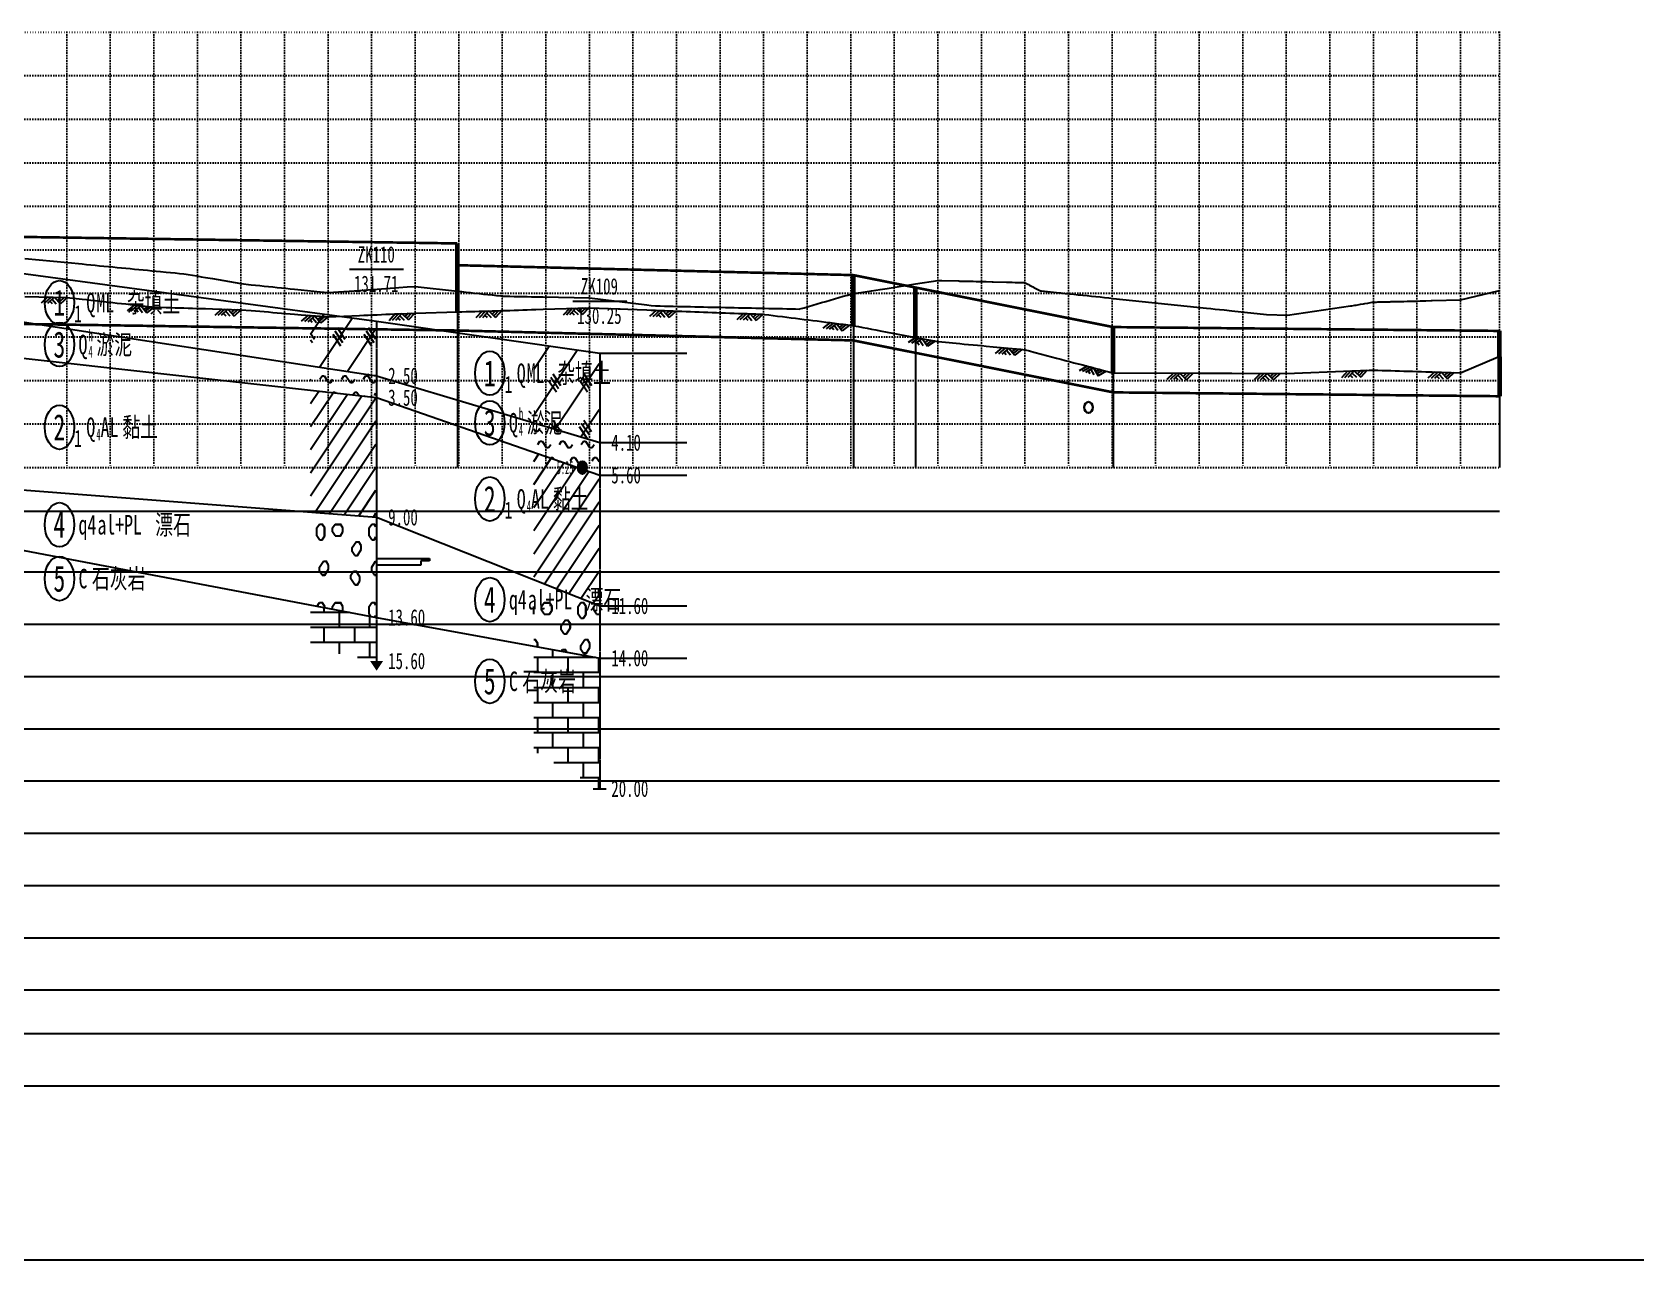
# Model space of a CAD drawing. Extents: x 529262 to 576451, y 2694391 to 2717535.
# Drawn here: x 573388.3 to 573756.6, y 2706953.4 to 2707235.4 of the extents above; entities that cross this region are included whole.
import ezdxf

# ---------------------------------------------------------------- set-up
doc = ezdxf.new("R2010")
doc.units = 0
doc.linetypes.add('DOT', pattern=[6.35, 0, -6.35])
doc.linetypes.add('sx', pattern=[10, 5, 0, 5, 0])
for name, color, linetype in [('GiCAD_PouMian', 7, 'Continuous'), ('GICAD_QUYANG', 7, 'Continuous'), ('GPSCOMMON', 7, 'Continuous'), ('PP-COM', 7, 'Continuous'), ('地质-原位曲线', 7, 'Continuous'), ('地质-地层符号', 3, 'Continuous'), ('地质-地层线', 7, 'Continuous'), ('地质-地面线', 7, 'Continuous'), ('地质-填充花纹', 4, 'Continuous'), ('地质-文字', 7, 'Continuous'), ('地质-钻孔', 7, 'Continuous'), ('纵断_分栏线', 5, 'Continuous'), ('纵断_地面线', 3, 'Continuous'), ('纵断_标注', 2, 'Continuous'), ('纵断_标注_交叉管', 2, 'Continuous'), ('纵断_标注_节点', 2, 'Continuous'), ('纵断_设计线', 1, 'Continuous'), ('纵断_高程网格', 8, 'DOT')]:
    doc.layers.add(name, color=color, linetype=linetype)
for name, color, linetype, lineweight in [('纵断污水管', 224, 'Continuous', 60), ('纵断雨水井', 7, 'Continuous', 60), ('纵断雨水管', 152, 'Continuous', 60)]:
    doc.layers.add(name, color=color, linetype=linetype, lineweight=lineweight)
doc.styles.add('LZ_FONTS_FS', font='', dxfattribs={"width": 0.7})
doc.styles.add('地层编号', font='', dxfattribs={"width": 0.7, "height": 4})
doc.styles.add('层底标注', font='', dxfattribs={"width": 0.7, "height": 2.5})
doc.styles.add('岩土名称', font='', dxfattribs={"width": 0.7, "height": 3})
doc.styles.add('时代', font='', dxfattribs={"width": 0.7, "height": 3})
doc.styles.add('钻孔标注', font='', dxfattribs={"width": 0.7, "height": 2.5})
doc.styles.get('LZ_FONTS_FS').set_extended_font_data('FangSong_GB2312')
doc.styles.get('地层编号').set_extended_font_data('FangSong_GB2312')
doc.styles.get('层底标注').set_extended_font_data('FangSong_GB2312')
doc.styles.get('岩土名称').set_extended_font_data('FangSong_GB2312')
doc.styles.get('时代').set_extended_font_data('FangSong_GB2312')
doc.styles.get('钻孔标注').set_extended_font_data('FangSong_GB2312')
doc.linetypes.add('bzhjcx', pattern='A,0.001,[2,XX1.shx,S=1,R=0,X=1,Y=0],-2', length=2.001)

# ---------------------------------------------------------------- blocks, each defined once
blk = doc.blocks.new('VSDesignLineBlock')
at = {"color": 0, "linetype": 'Continuous'}
for p, q in [((-1.5, 0), (-3, -1.5)), ((-0.75, 0), (-2.25, -1.5)), ((0, 0), (-1.5, -1.5)), ((0, 0), (1.5, -1.5)), ((1.5, 0), (0.75, -0.75)), ((2.25, 0), (1.12, -1.12)), ((3, 0), (1.5, -1.5)), ((-0.98, -0.98), (-0.46, -1.5)), ((-0.5, -0.5), (0.5, -1.5))]:
    blk.add_line(p, q, dxfattribs=at)
blk = doc.blocks.new('A$C08401F54')
at = {"layer": 'GiCAD_PouMian'}
h = blk.add_hatch(color=8, dxfattribs=at)
edge = h.paths.add_edge_path()
edge.add_arc((1958.39, -73.58), 1, 0, 360)
at = {"layer": 'GICAD_QUYANG', "color": 8}
blk.add_circle((1958.39, -73.58), 1, dxfattribs=at)
at = {"layer": '地质-原位曲线', "color": 8, "linetype": 'Continuous'}
for p, q in [((1911.31, -87.52), (1923.31, -87.52)), ((1923.31, -87.86), (1921.31, -87.86)), ((1921.31, -87.86), (1921.31, -88.19)), ((1921.31, -88.19), (1921.31, -88.52)), ((1923.31, -87.52), (1923.31, -87.86)), ((1921.31, -88.52), (1911.31, -88.52))]:
    blk.add_line(p, q, dxfattribs=at)
at = {"layer": '地质-地层符号', "color": 8, "linetype": 'Continuous'}
for centre in [(1838.34, -48.33), (1838.34, -54.74), (1937.16, -59.14), (1937.16, -66.72), (1838.34, -67.41), (1937.16, -78.39), (1838.34, -82.33), (1838.34, -90.58), (1937.16, -93.8), (1937.16, -106.3)]:
    blk.add_ellipse(centre, major_axis=(0, 3.38), ratio=1, dxfattribs=at)
at = {"layer": '地质-地层线', "color": 8}
for p, q in [((1764.76, -44.63), (1911.16, -59.52)), ((1764.76, -51.96), (1911.16, -62.86)), ((1911.16, -59.52), (1962.39, -69.75)), ((1911.16, -62.86), (1962.39, -74.75)), ((1962.39, -69.75), (1982.39, -69.75)), ((1764.76, -73.63), (1911.16, -81.19)), ((1962.39, -74.75), (1982.39, -74.75)), ((1911.16, -81.19), (1962.39, -94.75)), ((1962.39, -94.75), (1982.39, -94.75))]:
    blk.add_line(p, q, dxfattribs=at)
at = {"layer": '地质-地层线', "color": 8, "linetype": 'bzhjcx'}
for p, q in [((1764.76, -77.96), (1911.16, -96.52)), ((1911.16, -96.52), (1962.39, -102.75)), ((1962.39, -102.75), (1982.39, -102.75))]:
    blk.add_line(p, q, dxfattribs=at)
at = {"layer": '地质-地面线', "color": 8, "linetype": 'Continuous'}
for p, q in [((1764.76, -37.96), (1911.16, -51.19)), ((1911.16, -51.19), (1962.39, -56.08)), ((1962.39, -56.08), (1982.39, -56.08))]:
    blk.add_line(p, q, dxfattribs=at)
at = {"layer": '地质-填充花纹', "color": 8, "linetype": 'Continuous'}
for p, q in [((1896.01, -53.16), (1899.06, -50.1)), ((1898.04, -58.19), (1905.55, -50.68)), ((1896.93, -53.98), (1896.01, -53.06)), ((1902.93, -54.98), (1901.16, -53.21)), ((1903.43, -54.48), (1901.66, -52.71)), ((1903.93, -53.98), (1902.16, -52.21)), ((1904.46, -58.84), (1911.01, -52.3)), ((1910.07, -54.98), (1908.31, -53.21)), ((1910.57, -54.48), (1908.81, -52.71)), ((1911.01, -53.91), (1909.31, -52.21)), ((1896.43, -54.48), (1896.01, -54.06)), ((1947.24, -58.49), (1950.76, -54.97)), ((1947.24, -65.56), (1957.21, -55.59)), ((1952.16, -67.71), (1962.24, -57.63)), ((1896.01, -60.17), (1896.14, -60.03)), ((1898.14, -60.03), (1898.64, -59.53)), ((1898.64, -59.53), (1899.14, -59.53)), ((1899.13, -59.55), (1900.13, -60.55)), ((1900.14, -60.53), (1900.64, -60.53)), ((1900.64, -60.53), (1901.14, -60.03)), ((1903.14, -60.03), (1903.64, -59.53)), ((1903.64, -59.53), (1904.14, -59.53)), ((1904.13, -59.55), (1905.13, -60.55)), ((1905.14, -60.53), (1905.64, -60.53)), ((1905.64, -60.53), (1906.14, -60.03)), ((1908.14, -60.03), (1908.64, -59.53)), ((1908.64, -59.53), (1909.14, -59.53)), ((1909.13, -59.55), (1910.13, -60.55)), ((1909.28, -59.33), (1909.23, -59.28)), ((1910.14, -60.53), (1910.64, -60.53)), ((1910.64, -60.53), (1911.01, -60.17)), ((1910.88, -59.5), (1911.01, -59.37)), ((1952.43, -62.05), (1950.66, -60.28)), ((1952.93, -61.55), (1951.16, -59.78)), ((1953.43, -61.05), (1951.66, -59.28)), ((1959.57, -62.05), (1957.8, -60.28)), ((1960.07, -61.55), (1958.3, -59.78)), ((1960.57, -61.05), (1958.8, -59.28)), ((1896.01, -63.76), (1897.9, -61.87)), ((1896.01, -67.3), (1901.19, -62.12)), ((1896.01, -70.83), (1904.48, -62.36)), ((1896.01, -74.37), (1907.77, -62.6)), ((1896.01, -77.9), (1911.01, -62.9)), ((1901.07, -62.11), (1901.14, -62.03)), ((1901.14, -62.03), (1901.64, -62.03)), ((1901.63, -62.05), (1901.74, -62.16)), ((1905.73, -62.45), (1906.14, -62.03)), ((1906.14, -62.03), (1906.64, -62.03)), ((1906.63, -62.05), (1907.15, -62.56)), ((1908.52, -62.66), (1908.64, -62.53)), ((1910.64, -62.53), (1911.01, -62.17)), ((1958.06, -68.89), (1962.24, -64.7)), ((1896.99, -80.46), (1911.01, -66.44)), ((1947.24, -67.65), (1947.63, -68.05)), ((1947.64, -68.03), (1948.14, -68.03)), ((1948.14, -68.03), (1948.64, -67.53)), ((1950.64, -67.53), (1950.75, -67.43)), ((1950.82, -67.44), (1950.73, -67.36)), ((1952.07, -67.69), (1951.23, -66.86)), ((1953.32, -67.94), (1951.73, -66.36)), ((1952.33, -67.74), (1952.63, -68.05)), ((1952.64, -68.03), (1953.14, -68.03)), ((1953.14, -68.03), (1953.25, -67.93)), ((1959.5, -69.12), (1957.73, -67.36)), ((1960, -68.62), (1958.23, -66.86)), ((1960.5, -68.12), (1958.73, -66.36)), ((1900.35, -80.63), (1911.01, -69.98)), ((1948.14, -70.03), (1948.64, -69.53)), ((1948.64, -69.53), (1949.14, -69.53)), ((1949.13, -69.55), (1950.13, -70.55)), ((1950.14, -70.53), (1950.64, -70.53)), ((1950.64, -70.53), (1951.14, -70.03)), ((1953.14, -70.03), (1953.64, -69.53)), ((1953.64, -69.53), (1954.14, -69.53)), ((1954.13, -69.55), (1955.13, -70.55)), ((1955.14, -70.53), (1955.64, -70.53)), ((1955.64, -70.53), (1956.14, -70.03)), ((1958.14, -70.03), (1958.64, -69.53)), ((1958.64, -69.53), (1959.14, -69.53)), ((1959.13, -69.55), (1960.13, -70.55)), ((1960.14, -70.53), (1960.64, -70.53)), ((1960.64, -70.53), (1961.14, -70.03)), ((1903.71, -80.81), (1911.01, -73.51)), ((1947.24, -72.63), (1948.38, -71.5)), ((1947.24, -76.17), (1951.25, -72.16)), ((1947.24, -79.7), (1954.11, -72.83)), ((1947.24, -83.24), (1956.98, -73.49)), ((1951.06, -72.12), (1951.14, -72.03)), ((1951.14, -72.03), (1951.64, -72.03)), ((1951.63, -72.05), (1951.9, -72.32)), ((1953.49, -72.68), (1953.64, -72.53)), ((1955.64, -72.53), (1956.14, -72.03)), ((1956.14, -72.03), (1956.64, -72.03)), ((1956.63, -72.05), (1957.63, -73.05)), ((1957.64, -73.03), (1958.14, -73.03)), ((1958.14, -73.03), (1958.64, -72.53)), ((1960.64, -72.53), (1961.14, -72.03)), ((1961.14, -72.03), (1961.64, -72.03)), ((1961.63, -72.05), (1962.24, -72.65)), ((1947.24, -86.77), (1959.85, -74.16)), ((1947.24, -90.31), (1962.24, -75.31)), ((1907.07, -80.98), (1911.01, -77.05)), ((1910.44, -81.15), (1911.01, -80.58)), ((1949.7, -91.39), (1962.24, -78.84)), ((1897.44, -82.83), (1898.04, -82.23)), ((1897.44, -84.03), (1897.44, -82.83)), ((1898.04, -82.23), (1898.64, -82.23)), ((1899.18, -82.83), (1898.58, -82.23)), ((1899.24, -82.83), (1898.64, -82.23)), ((1899.18, -84.03), (1899.18, -82.83)), ((1899.24, -84.03), (1899.24, -82.83)), ((1901.04, -82.83), (1901.64, -82.23)), ((1901.04, -83.43), (1901.04, -82.83)), ((1901.64, -84.03), (1901.04, -83.43)), ((1901.64, -82.23), (1902.84, -82.23)), ((1901.64, -82.29), (1902.84, -82.29)), ((1903.38, -82.83), (1902.78, -82.23)), ((1902.78, -84.03), (1903.38, -83.43)), ((1903.44, -82.83), (1902.84, -82.23)), ((1902.84, -84.03), (1903.44, -83.43)), ((1903.38, -83.43), (1903.38, -82.83)), ((1903.44, -83.43), (1903.44, -82.83)), ((1909.44, -82.83), (1910.04, -82.23)), ((1909.44, -84.03), (1909.44, -82.83)), ((1910.04, -82.23), (1910.64, -82.23)), ((1911.01, -82.66), (1910.58, -82.23)), ((1911.01, -82.6), (1910.64, -82.23)), ((1952.49, -92.13), (1962.24, -82.38)), ((1898.04, -84.63), (1897.44, -84.03)), ((1898.04, -84.63), (1898.64, -84.63)), ((1898.58, -84.63), (1899.18, -84.03)), ((1898.64, -84.63), (1899.24, -84.03)), ((1901.64, -84.03), (1902.84, -84.03)), ((1905.54, -85.83), (1906.44, -84.93)), ((1905.54, -86.43), (1905.54, -85.83)), ((1906.38, -84.93), (1906.98, -84.93)), ((1906.44, -84.93), (1907.04, -84.93)), ((1907.58, -85.53), (1906.98, -84.93)), ((1907.64, -85.53), (1907.04, -84.93)), ((1907.58, -86.13), (1907.58, -85.53)), ((1907.64, -86.13), (1907.64, -85.53)), ((1910.04, -84.63), (1909.44, -84.03)), ((1910.04, -84.63), (1910.64, -84.63)), ((1910.58, -84.63), (1911.01, -84.21)), ((1910.64, -84.63), (1911.01, -84.27)), ((1955.29, -92.87), (1962.24, -85.92)), ((1898.04, -88.83), (1898.94, -87.93)), ((1898.94, -87.93), (1899.54, -87.93)), ((1900.08, -88.53), (1899.48, -87.93)), ((1900.14, -88.53), (1899.54, -87.93)), ((1906.14, -87.03), (1905.54, -86.43)), ((1906.14, -87.03), (1906.74, -87.03)), ((1906.68, -87.03), (1907.58, -86.13)), ((1906.74, -87.03), (1907.64, -86.13)), ((1910.04, -88.83), (1910.94, -87.93)), ((1910.94, -87.93), (1911.01, -87.93)), ((1898.04, -89.43), (1898.04, -88.83)), ((1898.64, -90.03), (1898.04, -89.43)), ((1898.64, -89.97), (1899.24, -89.97)), ((1898.64, -90.03), (1899.24, -90.03)), ((1899.18, -90.03), (1900.08, -89.13)), ((1899.24, -90.03), (1900.14, -89.13)), ((1900.08, -89.13), (1900.08, -88.53)), ((1900.14, -89.13), (1900.14, -88.53)), ((1905.24, -90.03), (1905.84, -89.43)), ((1905.24, -90.63), (1905.24, -90.03)), ((1906.14, -91.53), (1905.24, -90.63)), ((1905.84, -89.43), (1906.44, -89.43)), ((1907.28, -90.33), (1906.38, -89.43)), ((1907.34, -90.33), (1906.44, -89.43)), ((1907.28, -90.93), (1907.28, -90.33)), ((1907.34, -90.93), (1907.34, -90.33)), ((1910.04, -89.43), (1910.04, -88.83)), ((1910.64, -90.03), (1910.04, -89.43)), ((1910.64, -89.97), (1911.01, -89.97)), ((1910.64, -90.03), (1911.01, -90.03)), ((1958.08, -93.61), (1962.24, -89.45)), ((1906.14, -91.47), (1906.74, -91.47)), ((1906.14, -91.53), (1906.74, -91.53)), ((1906.68, -91.53), (1907.28, -90.93)), ((1906.74, -91.53), (1907.34, -90.93)), ((1960.88, -94.35), (1962.24, -92.99)), ((1896.01, -95.73), (1904.93, -95.73)), ((1897.49, -94.79), (1898.04, -94.23)), ((1898.04, -94.23), (1898.64, -94.23)), ((1899.18, -94.83), (1898.58, -94.23)), ((1899.24, -94.83), (1898.64, -94.23)), ((1899.14, -95.73), (1899.14, -95)), ((1899.18, -95.01), (1899.18, -94.83)), ((1899.24, -95.01), (1899.24, -94.83)), ((1901.04, -94.83), (1901.64, -94.23)), ((1901.04, -95.24), (1901.04, -94.83)), ((1901.64, -94.23), (1902.84, -94.23)), ((1901.64, -94.29), (1902.84, -94.29)), ((1902.64, -98.03), (1902.64, -95.73)), ((1903.38, -94.83), (1902.78, -94.23)), ((1903.44, -94.83), (1902.84, -94.23)), ((1903.29, -95.53), (1903.38, -95.43)), ((1903.35, -95.53), (1903.44, -95.43)), ((1903.38, -95.43), (1903.38, -94.83)), ((1903.44, -95.43), (1903.44, -94.83)), ((1909.44, -94.83), (1910.04, -94.23)), ((1909.44, -96.03), (1909.44, -94.83)), ((1910.04, -94.23), (1910.64, -94.23)), ((1911.01, -94.66), (1910.58, -94.23)), ((1911.01, -94.6), (1910.64, -94.23)), ((1947.24, -96.03), (1947.24, -94.83)), ((1947.24, -94.83), (1947.24, -94.83)), ((1949.04, -94.83), (1949.64, -94.23)), ((1949.04, -95.43), (1949.04, -94.83)), ((1949.64, -96.03), (1949.04, -95.43)), ((1949.64, -94.23), (1950.84, -94.23)), ((1949.64, -94.29), (1950.84, -94.29)), ((1951.38, -94.83), (1950.78, -94.23)), ((1950.78, -96.03), (1951.38, -95.43)), ((1951.44, -94.83), (1950.84, -94.23)), ((1950.84, -96.03), (1951.44, -95.43)), ((1951.38, -95.43), (1951.38, -94.83)), ((1951.44, -95.43), (1951.44, -94.83)), ((1957.44, -94.83), (1958.04, -94.23)), ((1957.44, -96.03), (1957.44, -94.83)), ((1958.04, -94.23), (1958.64, -94.23)), ((1959.18, -94.83), (1958.58, -94.23)), ((1959.24, -94.83), (1958.64, -94.23)), ((1959.18, -96.03), (1959.18, -94.83)), ((1959.24, -96.03), (1959.24, -94.83)), ((1961.04, -94.83), (1961.39, -94.49)), ((1961.04, -95.43), (1961.04, -94.83)), ((1961.64, -96.03), (1961.04, -95.43)), ((1896.01, -98.03), (1911.01, -98.03)), ((1899.14, -100.33), (1899.14, -98.03)), ((1906.14, -100.33), (1906.14, -98.03)), ((1909.76, -96.35), (1909.44, -96.03)), ((1909.64, -98.03), (1909.64, -96.33)), ((1910.75, -96.47), (1911.01, -96.21)), ((1910.8, -96.48), (1911.01, -96.27)), ((1947.24, -96.04), (1947.24, -96.03)), ((1949.64, -96.03), (1950.84, -96.03)), ((1953.54, -97.83), (1954.44, -96.93)), ((1953.54, -98.43), (1953.54, -97.83)), ((1954.38, -96.93), (1954.98, -96.93)), ((1954.44, -96.93), (1955.04, -96.93)), ((1954.68, -99.03), (1955.58, -98.13)), ((1954.74, -99.03), (1955.64, -98.13)), ((1955.58, -97.53), (1954.98, -96.93)), ((1955.64, -97.53), (1955.04, -96.93)), ((1955.58, -98.13), (1955.58, -97.53)), ((1955.64, -98.13), (1955.64, -97.53)), ((1958.04, -96.63), (1957.44, -96.03)), ((1958.04, -96.63), (1958.64, -96.63)), ((1958.58, -96.63), (1959.18, -96.03)), ((1958.64, -96.63), (1959.24, -96.03)), ((1961.64, -96.03), (1962.24, -96.03)), ((1896.01, -100.33), (1911.01, -100.33)), ((1902.64, -102.11), (1902.64, -100.33)), ((1909.64, -102.63), (1909.64, -100.33)), ((1947.24, -99.93), (1947.54, -99.93)), ((1948.08, -100.53), (1947.48, -99.93)), ((1948.14, -100.53), (1947.54, -99.93)), ((1948.08, -101.01), (1948.08, -100.53)), ((1948.14, -101.02), (1948.14, -100.53)), ((1954.14, -99.03), (1953.54, -98.43)), ((1954.14, -99.03), (1954.74, -99.03)), ((1958.04, -100.83), (1958.94, -99.93)), ((1958.94, -99.93), (1959.54, -99.93)), ((1960.08, -100.53), (1959.48, -99.93)), ((1960.14, -100.53), (1959.54, -99.93)), ((1960.08, -101.13), (1960.08, -100.53)), ((1960.14, -101.13), (1960.14, -100.53)), ((1906.77, -102.63), (1911.01, -102.63)), ((1947.24, -102.63), (1961.44, -102.63)), ((1948.14, -104.93), (1948.14, -102.63)), ((1951.64, -102.63), (1951.64, -101.44)), ((1953.6, -101.68), (1953.84, -101.43)), ((1953.84, -101.43), (1954.44, -101.43)), ((1954.77, -101.82), (1954.38, -101.43)), ((1954.84, -101.83), (1954.44, -101.43)), ((1955.14, -104.93), (1955.14, -102.63)), ((1958.04, -101.43), (1958.04, -100.83)), ((1958.64, -102.03), (1958.04, -101.43)), ((1958.64, -101.97), (1959.24, -101.97)), ((1958.64, -102.03), (1959.24, -102.03)), ((1958.64, -102.63), (1958.64, -102.29)), ((1959.18, -102.03), (1960.08, -101.13)), ((1959.24, -102.03), (1960.14, -101.13)), ((1962.14, -104.93), (1962.14, -102.72)), ((1947.24, -104.93), (1962.24, -104.93)), ((1951.64, -107.23), (1951.64, -104.93)), ((1958.64, -107.23), (1958.64, -104.93)), ((1947.24, -107.23), (1962.24, -107.23)), ((1948.14, -109.53), (1948.14, -107.23)), ((1955.14, -109.53), (1955.14, -107.23)), ((1962.14, -109.53), (1962.14, -107.23)), ((1947.24, -109.53), (1962.24, -109.53)), ((1951.64, -111.83), (1951.64, -109.53)), ((1958.64, -111.83), (1958.64, -109.53)), ((1947.24, -111.83), (1962.24, -111.83)), ((1948.14, -114.13), (1948.14, -111.83)), ((1955.14, -114.13), (1955.14, -111.83)), ((1962.14, -114.13), (1962.14, -111.83)), ((1947.24, -114.13), (1962.24, -114.13)), ((1951.64, -116.43), (1951.64, -114.13)), ((1958.64, -116.43), (1958.64, -114.13)), ((1947.24, -116.43), (1962.24, -116.43)), ((1948.14, -117.31), (1948.14, -116.43)), ((1955.14, -118.73), (1955.14, -116.43)), ((1962.14, -118.73), (1962.14, -116.43)), ((1951.87, -118.73), (1962.24, -118.73)), ((1958.64, -121.03), (1958.64, -118.73)), ((1957.9, -121.03), (1962.24, -121.03)), ((1962.14, -122.66), (1962.14, -121.03))]:
    blk.add_line(p, q, dxfattribs=at)
at = {"layer": '地质-钻孔', "color": 8, "linetype": 'Continuous'}
for p, q in [((1904.97, -43.19), (1917.34, -43.19)), ((1956.2, -48.08), (1968.58, -48.08)), ((1960.89, -122.75), (1963.89, -122.75))]:
    blk.add_line(p, q, dxfattribs=at)
at = {"layer": '地质-钻孔', "color": 8, "linetype": 'sx'}
for p, q in [((1911.16, -51.19), (1911.16, -103.19)), ((1962.39, -56.08), (1962.39, -122.75))]:
    blk.add_line(p, q, dxfattribs=at)
at = {"layer": '地质-钻孔', "color": 8, "linetype": 'Continuous'}
blk.add_solid([(1909.66, -103.19), (1912.66, -103.19), (1911.16, -104.69)], dxfattribs=at)
at = {"layer": 'GICAD_QUYANG', "color": 8, "linetype": 'Continuous', "style": 'LZ_FONTS_FS', "width": 0.7}
blk.add_text('5.25', height=2, dxfattribs=at).set_placement((1952.52, -74.58))
at = {"layer": '地质-地层符号', "color": 8, "linetype": 'Continuous'}
for s, height, style, p in [('1', 4, '地层编号', (1836.96, -50.33)), ('杂填土', 3, '岩土名称', (1853.82, -49.83)), ('1', 2.6, '地层编号', (1841.72, -51.33)), ('Q', 3, '时代', (1844.52, -49.83)), ('ML', 3, '时代', (1846.8, -49.83)), ('3', 4, '地层编号', (1836.96, -56.74)), ('Q', 3, '时代', (1842.72, -56.24)), ('淤泥', 3, '岩土名称', (1846.84, -56.24)), ('1', 4, '地层编号', (1935.77, -61.14)), ('Q', 3, '时代', (1943.34, -60.64)), ('ML', 3, '时代', (1945.62, -60.64)), ('杂填土', 3, '岩土名称', (1952.64, -60.64)), ('1', 2.6, '地层编号', (1940.54, -62.14)), ('2', 4, '地层编号', (1836.96, -69.41)), ('Q', 3, '时代', (1844.52, -68.91)), ('AL', 3, '时代', (1847.79, -68.91)), ('黏土', 3, '岩土名称', (1852.79, -68.91)), ('3', 4, '地层编号', (1935.77, -68.72)), ('Q', 3, '时代', (1941.54, -68.22)), ('淤泥', 3, '岩土名称', (1945.65, -68.22)), ('1', 2.6, '地层编号', (1841.72, -70.41)), ('2', 4, '地层编号', (1935.77, -80.39)), ('Q', 3, '时代', (1943.34, -79.89)), ('AL', 3, '时代', (1946.61, -79.89)), ('黏土', 3, '岩土名称', (1951.6, -79.89)), ('4', 4, '地层编号', (1836.96, -84.33)), ('q4', 3, '时代', (1842.72, -83.83)), ('al+PL', 3, '时代', (1847.07, -83.83)), ('漂石', 3, '岩土名称', (1860.33, -83.83)), ('1', 2.6, '地层编号', (1940.54, -81.39)), ('5', 4, '地层编号', (1836.96, -92.58)), ('C', 3, '时代', (1842.72, -92.08)), ('石灰岩', 3, '岩土名称', (1845.8, -92.08)), ('4', 4, '地层编号', (1935.77, -95.8)), ('q4', 3, '时代', (1941.54, -95.3)), ('al+PL', 3, '时代', (1945.89, -95.3)), ('漂石', 3, '岩土名称', (1959.15, -95.3)), ('5', 4, '地层编号', (1935.77, -108.3)), ('C', 3, '时代', (1941.54, -107.8)), ('石灰岩', 3, '岩土名称', (1944.62, -107.8))]:
    blk.add_text(s, height=height, dxfattribs=dict(at, style=style)).set_placement(p)
at = {"layer": '地质-地层符号', "color": 8, "linetype": 'Continuous', "style": '时代', "width": 0.8}
for s, p in [('h', (1845, -54.24)), ('4', (1845, -56.74)), ('h', (1943.82, -66.22)), ('4', (1846.8, -69.41)), ('4', (1943.82, -68.72)), ('4', (1945.62, -80.39))]:
    blk.add_text(s, height=1.8, dxfattribs=at).set_placement(p)
at = {"layer": '地质-文字', "color": 8, "linetype": 'Continuous', "style": '层底标注'}
for s, p in [('2.50', (1913.81, -60.77)), ('3.50', (1913.81, -64.11)), ('4.10', (1965.04, -71)), ('5.60', (1965.04, -76)), ('9.00', (1913.81, -82.44)), ('13.60', (1913.81, -97.77)), ('11.60', (1965.04, -96)), ('15.60', (1913.81, -104.44)), ('14.00', (1965.04, -104)), ('20.00', (1965.04, -124))]:
    blk.add_text(s, height=2.5, dxfattribs=at).set_placement(p)
at = {"layer": '地质-钻孔', "color": 8, "linetype": 'Continuous', "style": '钻孔标注'}
for s, p in [('ZK110', (1906.83, -42.19)), ('131.71', (1905.97, -46.69)), ('ZK109', (1958.07, -47.08)), ('130.25', (1957.2, -51.58))]:
    blk.add_text(s, height=2.5, dxfattribs=at).set_placement(p)

msp = doc.modelspace()

# ---------------------------------------------------------------- linework, layer by layer
for p in [(573485.98, 2707181.816), (573576.878, 2707179.546), (573591.146, 2707176.692), (573636.555, 2707167.611)]:
    msp.add_point(p)
at = {"layer": 'PP-COM'}
msp.add_line((571451.269, 2706953.361), (576451.269, 2706953.361), dxfattribs=at)
at = {"layer": '纵断_分栏线'}
for p, q in [((571556.269, 2707125.361), (573725.219, 2707125.361)), ((571556.269, 2707111.361), (573725.219, 2707111.361)), ((571556.269, 2707099.361), (573725.219, 2707099.361)), ((571556.269, 2707087.361), (573725.219, 2707087.361)), ((571556.269, 2707075.361), (573725.219, 2707075.361)), ((571556.269, 2707063.361), (573725.219, 2707063.361)), ((571556.269, 2707051.361), (573725.219, 2707051.361)), ((571556.269, 2707039.361), (573725.219, 2707039.361)), ((571556.269, 2707027.361), (573725.219, 2707027.361)), ((571556.269, 2707015.361), (573725.219, 2707015.361)), ((571556.269, 2707005.361), (573725.219, 2707005.361)), ((571556.269, 2706993.361), (573725.219, 2706993.361))]:
    msp.add_line(p, q, dxfattribs=at)
at = {"layer": '纵断_地面线'}
msp.add_lwpolyline([(573386.699, 2707183.368), (573399.839, 2707182.096), (573400.839, 2707181.999), (573401.839, 2707181.902), (573402.839, 2707181.805), (573403.839, 2707181.708), (573404.839, 2707181.612), (573405.839, 2707181.515), (573406.839, 2707181.418), (573407.839, 2707181.321), (573408.839, 2707181.224), (573409.839, 2707181.128), (573410.839, 2707181.031), (573411.839, 2707180.934), (573412.839, 2707180.837), (573413.839, 2707180.74), (573414.839, 2707180.643), (573415.839, 2707180.547), (573417.82, 2707180.355), (573419.144, 2707180.227), (573420.144, 2707180.13), (573421.144, 2707180.033), (573422.144, 2707179.936), (573423.144, 2707179.839), (573423.696, 2707179.786), (573424.144, 2707179.706), (573425.144, 2707179.531), (573426.144, 2707179.356), (573427.144, 2707179.181), (573428.144, 2707179.006), (573429.722, 2707178.731), (573436.269, 2707177.581), (573438.607, 2707177.341), (573439.607, 2707177.236), (573440.607, 2707177.136), (573441.607, 2707177.031), (573442.607, 2707176.926), (573443.607, 2707176.826), (573444.607, 2707176.721), (573445.607, 2707176.621), (573446.607, 2707176.516), (573447.607, 2707176.411), (573448.607, 2707176.311), (573450.119, 2707176.156), (573454.458, 2707175.706), (573456.269, 2707175.521), (573463.526, 2707176.036), (573464.526, 2707176.111), (573465.526, 2707176.181), (573466.526, 2707176.251), (573467.526, 2707176.321), (573468.526, 2707176.396), (573469.526, 2707176.466), (573470.526, 2707176.536), (573471.526, 2707176.606), (573472.526, 2707176.681), (573474.472, 2707176.816), (573476.269, 2707176.946), (573485.979, 2707175.866), (573486.979, 2707175.756), (573487.979, 2707175.641), (573488.979, 2707175.531), (573489.979, 2707175.421), (573490.979, 2707175.311), (573491.979, 2707175.196), (573492.979, 2707175.086), (573493.979, 2707174.976), (573494.979, 2707174.866), (573495.979, 2707174.751), (573496.269, 2707174.721), (573496.979, 2707174.706), (573497.979, 2707174.686), (573498.979, 2707174.666), (573499.979, 2707174.641), (573500.979, 2707174.621), (573501.979, 2707174.601), (573502.979, 2707174.581), (573503.979, 2707174.556), (573505.634, 2707174.521), (573516.269, 2707174.296), (573529.491, 2707172.711), (573530.491, 2707172.591), (573531.491, 2707172.471), (573532.491, 2707172.449), (573533.491, 2707172.428), (573534.491, 2707172.406), (573535.491, 2707172.384), (573536.491, 2707172.363), (573537.491, 2707172.341), (573538.491, 2707172.32), (573539.491, 2707172.298), (573540.491, 2707172.276), (573541.491, 2707172.255), (573542.491, 2707172.233), (573543.491, 2707172.211), (573544.491, 2707172.19), (573545.491, 2707172.168), (573546.491, 2707172.147), (573547.491, 2707172.125), (573548.491, 2707172.103), (573549.491, 2707172.082), (573550.491, 2707172.06), (573551.491, 2707172.038), (573552.491, 2707172.017), (573553.491, 2707171.995), (573554.491, 2707171.974), (573555.491, 2707171.952), (573556.491, 2707171.93), (573557.491, 2707171.909), (573558.491, 2707171.887), (573559.491, 2707171.865), (573560.58, 2707171.842), (573561.58, 2707171.82), (573562.58, 2707171.799), (573563.58, 2707171.777), (573564.557, 2707171.756), (573564.579, 2707171.761), (573565.579, 2707172.051), (573566.579, 2707172.346), (573567.579, 2707172.636), (573568.579, 2707172.926), (573569.579, 2707173.221), (573570.579, 2707173.511), (573571.579, 2707173.801), (573572.579, 2707174.096), (573573.579, 2707174.386), (573574.579, 2707174.676), (573575.579, 2707174.971), (573576.269, 2707175.171), (573576.878, 2707175.266), (573578.039, 2707175.451), (573579.039, 2707175.606), (573580.039, 2707175.761), (573581.039, 2707175.921), (573582.039, 2707176.076), (573583.039, 2707176.236), (573584.666, 2707176.491), (573591.146, 2707177.507), (573596.269, 2707178.311), (573596.891, 2707178.296), (573597.165, 2707178.289), (573601.079, 2707178.196), (573601.353, 2707178.189), (573602.079, 2707178.171), (573602.353, 2707178.164), (573603.079, 2707178.146), (573603.353, 2707178.139), (573604.079, 2707178.121), (573604.353, 2707178.114), (573605.079, 2707178.096), (573605.353, 2707178.089), (573606.079, 2707178.071), (573606.353, 2707178.065), (573607.079, 2707178.051), (573607.353, 2707178.044), (573608.722, 2707178.011), (573608.996, 2707178.004), (573612.068, 2707177.926), (573612.342, 2707177.919), (573613.068, 2707177.901), (573613.342, 2707177.895), (573614.068, 2707177.881), (573614.342, 2707177.874), (573615.068, 2707177.856), (573615.342, 2707177.849), (573616.068, 2707177.831), (573616.269, 2707177.826), (573616.342, 2707177.788), (573617.068, 2707177.406), (573617.342, 2707177.261), (573618.068, 2707176.876), (573618.342, 2707176.731), (573619.818, 2707175.946), (573620.092, 2707175.917), (573623.532, 2707175.558), (573624.532, 2707175.454), (573625.532, 2707175.35), (573626.532, 2707175.245), (573627.532, 2707175.141), (573628.532, 2707175.037), (573629.532, 2707174.932), (573630.532, 2707174.828), (573631.532, 2707174.724), (573632.532, 2707174.619), (573633.532, 2707174.515), (573634.532, 2707174.411), (573635.532, 2707174.306), (573636.555, 2707174.2), (573657.979, 2707171.964), (573658.979, 2707171.86), (573659.979, 2707171.756), (573660.979, 2707171.651), (573661.979, 2707171.547), (573663.785, 2707171.359), (573671.767, 2707170.526), (573676.573, 2707170.361), (573691.018, 2707172.451), (573691.292, 2707172.497), (573692.018, 2707172.621), (573692.292, 2707172.667), (573693.018, 2707172.791), (573693.292, 2707172.837), (573694.018, 2707172.961), (573694.292, 2707173.007), (573695.018, 2707173.131), (573695.292, 2707173.179), (573696.018, 2707173.306), (573696.269, 2707173.346), (573696.292, 2707173.346), (573697.018, 2707173.366), (573697.292, 2707173.373), (573698.018, 2707173.391), (573698.292, 2707173.398), (573699.018, 2707173.416), (573699.292, 2707173.423), (573700.018, 2707173.441), (573700.292, 2707173.448), (573701.018, 2707173.466), (573701.292, 2707173.471), (573702.018, 2707173.486), (573702.292, 2707173.493), (573703.018, 2707173.511), (573703.292, 2707173.518), (573704.018, 2707173.536), (573704.292, 2707173.543), (573705.018, 2707173.561), (573705.292, 2707173.568), (573706.018, 2707173.586), (573706.292, 2707173.593), (573707.018, 2707173.611), (573707.292, 2707173.618), (573708.018, 2707173.636), (573708.292, 2707173.643), (573709.506, 2707173.676), (573709.78, 2707173.683), (573716.269, 2707173.841), (573724.945, 2707175.936), (573725.219, 2707175.936)], dxfattribs=at)
at = {"layer": '纵断_标注'}
for p, q in [((573485.98, 2707171.103), (573485.98, 2707135.361)), ((573576.878, 2707167.926), (573576.878, 2707135.361)), ((573591.146, 2707165.244), (573591.146, 2707135.361)), ((573725.219, 2707160.766), (573725.219, 2707135.361)), ((573636.555, 2707157.114), (573636.555, 2707135.361))]:
    msp.add_line(p, q, dxfattribs=at)
at = {"layer": '纵断_标注_交叉管'}
msp.add_point((573630.886, 2707135.361), dxfattribs=at)
at = {"layer": '纵断_标注_节点'}
for p in [(573485.98, 2707171.103), (573576.878, 2707167.926), (573591.146, 2707165.244), (573725.219, 2707160.766), (573636.555, 2707157.114)]:
    msp.add_point(p, dxfattribs=at)
at = {"layer": '纵断_设计线'}
msp.add_lwpolyline([(573386.699, 2707174.665), (573396.269, 2707174.411), (573399.839, 2707174.017), (573400.839, 2707173.907), (573401.839, 2707173.797), (573402.839, 2707173.687), (573403.839, 2707173.576), (573404.839, 2707173.466), (573405.839, 2707173.356), (573406.839, 2707173.246), (573407.839, 2707173.135), (573408.839, 2707173.025), (573409.839, 2707172.915), (573410.839, 2707172.805), (573411.839, 2707172.694), (573412.839, 2707172.584), (573413.839, 2707172.474), (573414.839, 2707172.364), (573415.839, 2707172.253), (573416.269, 2707172.206), (573417.82, 2707172.159), (573419.144, 2707172.118), (573420.144, 2707172.088), (573421.144, 2707172.057), (573422.144, 2707172.027), (573423.144, 2707171.996), (573424.144, 2707171.966), (573425.144, 2707171.935), (573426.144, 2707171.905), (573427.144, 2707171.874), (573428.144, 2707171.844), (573429.722, 2707171.796), (573436.269, 2707171.596), (573438.608, 2707171.402), (573439.608, 2707171.32), (573440.608, 2707171.237), (573441.608, 2707171.154), (573442.608, 2707171.071), (573443.608, 2707170.989), (573444.608, 2707170.906), (573445.608, 2707170.823), (573446.608, 2707170.74), (573447.608, 2707170.658), (573448.608, 2707170.575), (573450.119, 2707170.45), (573454.458, 2707170.091), (573456.269, 2707169.941), (573463.526, 2707170.266), (573464.526, 2707170.31), (573465.526, 2707170.355), (573466.526, 2707170.4), (573467.526, 2707170.445), (573468.526, 2707170.489), (573469.526, 2707170.534), (573470.526, 2707170.579), (573471.526, 2707170.624), (573472.526, 2707170.668), (573474.473, 2707170.755), (573476.269, 2707170.836), (573485.98, 2707171.103), (573486.98, 2707171.13), (573487.98, 2707171.158), (573488.98, 2707171.185), (573489.98, 2707171.213), (573490.98, 2707171.24), (573491.98, 2707171.268), (573492.98, 2707171.295), (573493.98, 2707171.323), (573494.98, 2707171.35), (573495.98, 2707171.378), (573496.269, 2707171.386), (573496.98, 2707171.41), (573497.98, 2707171.443), (573498.98, 2707171.477), (573499.98, 2707171.51), (573500.98, 2707171.544), (573501.98, 2707171.577), (573502.98, 2707171.611), (573503.98, 2707171.644), (573505.635, 2707171.7), (573516.269, 2707172.056), (573529.491, 2707171.54), (573530.491, 2707171.501), (573531.491, 2707171.462), (573532.491, 2707171.423), (573533.491, 2707171.384), (573534.491, 2707171.345), (573535.491, 2707171.306), (573536.269, 2707171.276), (573536.491, 2707171.268), (573537.491, 2707171.232), (573538.491, 2707171.195), (573539.491, 2707171.159), (573540.491, 2707171.123), (573541.491, 2707171.087), (573542.491, 2707171.05), (573543.491, 2707171.014), (573544.491, 2707170.978), (573545.491, 2707170.942), (573546.491, 2707170.905), (573547.491, 2707170.869), (573548.491, 2707170.833), (573549.491, 2707170.797), (573550.491, 2707170.76), (573551.491, 2707170.724), (573552.491, 2707170.688), (573553.491, 2707170.652), (573554.491, 2707170.615), (573555.491, 2707170.579), (573556.269, 2707170.551), (573556.491, 2707170.523), (573557.491, 2707170.398), (573558.491, 2707170.272), (573559.491, 2707170.147), (573560.58, 2707170.01), (573561.58, 2707169.884), (573562.58, 2707169.759), (573563.58, 2707169.633), (573564.58, 2707169.508), (573565.58, 2707169.382), (573566.58, 2707169.257), (573567.58, 2707169.131), (573568.58, 2707169.006), (573569.58, 2707168.88), (573570.58, 2707168.755), (573571.58, 2707168.629), (573572.58, 2707168.504), (573573.58, 2707168.378), (573574.58, 2707168.253), (573575.58, 2707168.127), (573576.269, 2707168.041), (573576.878, 2707167.926), (573578.039, 2707167.708), (573579.039, 2707167.52), (573580.039, 2707167.332), (573581.039, 2707167.144), (573582.039, 2707166.956), (573583.039, 2707166.768), (573584.667, 2707166.462), (573591.146, 2707165.244), (573596.269, 2707164.281), (573597.165, 2707164.197), (573601.353, 2707163.807), (573602.353, 2707163.714), (573603.353, 2707163.62), (573604.353, 2707163.527), (573605.353, 2707163.434), (573606.353, 2707163.341), (573607.353, 2707163.247), (573608.996, 2707163.094), (573612.342, 2707162.782), (573613.342, 2707162.689), (573614.342, 2707162.596), (573615.342, 2707162.502), (573616.269, 2707162.416), (573616.342, 2707162.397), (573617.342, 2707162.132), (573618.342, 2707161.867), (573620.092, 2707161.403), (573623.532, 2707160.491), (573624.532, 2707160.226), (573625.532, 2707159.961), (573626.532, 2707159.696), (573627.532, 2707159.431), (573628.532, 2707159.166), (573629.532, 2707158.901), (573630.532, 2707158.636), (573631.532, 2707158.371), (573632.532, 2707158.106), (573633.532, 2707157.841), (573634.532, 2707157.576), (573635.532, 2707157.311), (573636.269, 2707157.116), (573636.555, 2707157.114), (573656.269, 2707157.006), (573657.979, 2707157.002), (573658.979, 2707157), (573659.979, 2707156.998), (573660.979, 2707156.995), (573661.979, 2707156.993), (573663.785, 2707156.989), (573676.269, 2707156.961), (573691.292, 2707157.539), (573692.292, 2707157.578), (573693.292, 2707157.616), (573694.292, 2707157.655), (573695.292, 2707157.693), (573696.269, 2707157.731), (573696.292, 2707157.73), (573697.292, 2707157.699), (573698.292, 2707157.668), (573699.292, 2707157.636), (573700.292, 2707157.605), (573701.292, 2707157.574), (573702.292, 2707157.543), (573703.292, 2707157.511), (573704.292, 2707157.48), (573705.292, 2707157.449), (573706.292, 2707157.418), (573707.292, 2707157.386), (573708.292, 2707157.355), (573709.78, 2707157.309), (573716.269, 2707157.106), (573724.945, 2707160.766), (573725.219, 2707160.766)], dxfattribs=at)
at = {"layer": '纵断_高程网格', "ltscale": 0.0787}
for p, q in [((571556.269, 2707235.361), (573725.219, 2707235.361)), ((573396.269, 2707235.361), (573396.269, 2707135.361)), ((573406.269, 2707235.361), (573406.269, 2707135.361)), ((573416.269, 2707235.361), (573416.269, 2707135.361)), ((573426.269, 2707235.361), (573426.269, 2707135.361)), ((573436.269, 2707235.361), (573436.269, 2707135.361)), ((573446.269, 2707235.361), (573446.269, 2707135.361)), ((573456.269, 2707235.361), (573456.269, 2707135.361)), ((573466.269, 2707235.361), (573466.269, 2707135.361)), ((573476.269, 2707235.361), (573476.269, 2707135.361)), ((573486.269, 2707235.361), (573486.269, 2707135.361)), ((573496.269, 2707235.361), (573496.269, 2707135.361)), ((573506.269, 2707235.361), (573506.269, 2707135.361)), ((573516.269, 2707235.361), (573516.269, 2707135.361)), ((573526.269, 2707235.361), (573526.269, 2707135.361)), ((573536.269, 2707235.361), (573536.269, 2707135.361)), ((573546.269, 2707235.361), (573546.269, 2707135.361)), ((573556.269, 2707235.361), (573556.269, 2707135.361)), ((573566.269, 2707235.361), (573566.269, 2707135.361)), ((573576.269, 2707235.361), (573576.269, 2707135.361)), ((573586.269, 2707235.361), (573586.269, 2707135.361)), ((573596.269, 2707235.361), (573596.269, 2707135.361)), ((573606.269, 2707235.361), (573606.269, 2707135.361)), ((573616.269, 2707235.361), (573616.269, 2707135.361)), ((573626.269, 2707235.361), (573626.269, 2707135.361)), ((573636.269, 2707235.361), (573636.269, 2707135.361)), ((573646.269, 2707235.361), (573646.269, 2707135.361)), ((573656.269, 2707235.361), (573656.269, 2707135.361)), ((573666.269, 2707235.361), (573666.269, 2707135.361)), ((573676.269, 2707235.361), (573676.269, 2707135.361)), ((573686.269, 2707235.361), (573686.269, 2707135.361)), ((573696.269, 2707235.361), (573696.269, 2707135.361)), ((573706.269, 2707235.361), (573706.269, 2707135.361)), ((573716.269, 2707235.361), (573716.269, 2707135.361)), ((573725.219, 2707235.361), (573725.219, 2707135.361)), ((571556.269, 2707225.361), (573725.219, 2707225.361)), ((571556.269, 2707215.361), (573725.219, 2707215.361)), ((571556.269, 2707205.361), (573725.219, 2707205.361)), ((571556.269, 2707195.361), (573725.219, 2707195.361)), ((571556.269, 2707185.361), (573725.219, 2707185.361)), ((571556.269, 2707175.361), (573725.219, 2707175.361)), ((571556.269, 2707165.361), (573725.219, 2707165.361)), ((571556.269, 2707155.361), (573725.219, 2707155.361)), ((571556.269, 2707145.361), (573725.219, 2707145.361)), ((571556.269, 2707135.361), (573725.219, 2707135.361))]:
    msp.add_line(p, q, dxfattribs=at)
at = {"layer": '纵断污水管', "lineweight": 30}
msp.add_ellipse((573630.886, 2707149.151), major_axis=(0, 1.25), ratio=0.8, dxfattribs=at)
at = {"layer": '纵断雨水井'}
for points in [[(573485.98, 2707171.103), (573485.98, 2707186.816)], [(573485.98, 2707171.103), (573485.98, 2707181.816)], [(573576.878, 2707167.926), (573576.878, 2707179.546)], [(573576.878, 2707167.926), (573576.878, 2707179.543)], [(573591.146, 2707165.244), (573591.146, 2707176.692)], [(573591.146, 2707165.244), (573591.146, 2707176.691)], [(573636.555, 2707157.114), (573636.555, 2707167.611)], [(573636.555, 2707157.114), (573636.555, 2707167.61)], [(573725.219, 2707160.766), (573725.219, 2707166.724)], [(573725.219, 2707160.766), (573725.219, 2707151.726)]]:
    msp.add_lwpolyline(points, dxfattribs=at)
at = {"layer": '纵断雨水管', "const_width": 0.6}
for points in [[(573356.269, 2707188.761), (573485.98, 2707186.816)], [(573485.98, 2707181.816), (573576.878, 2707179.543)], [(573576.878, 2707179.546), (573591.146, 2707176.692)], [(573591.146, 2707176.692), (573636.555, 2707167.61)], [(573356.269, 2707168.761), (573485.98, 2707166.816)], [(573485.98, 2707166.816), (573576.878, 2707164.543)], [(573636.555, 2707167.611), (573725.219, 2707166.724)], [(573576.878, 2707164.546), (573591.146, 2707161.692)], [(573591.146, 2707161.692), (573636.555, 2707152.61)], [(573636.555, 2707152.611), (573725.219, 2707151.724)]]:
    msp.add_lwpolyline(points, dxfattribs=at)

# ---------------------------------------------------------------- block references
at = {"layer": 'GPSCOMMON', "yscale": 1.5}
msp.add_blockref('A$C08401F54', (571556.269, 2707245.711), dxfattribs=at)
at = {"layer": '纵断_标注'}
for p, rotation in [((573393.423, 2707174.486), 358.4820171092184), ((573413.318, 2707172.531), 353.708549203772), ((573433.293, 2707171.687), 358.2530202996118), ((573453.233, 2707170.192), 355.2695519469387), ((573473.206, 2707170.699), 2.562276676940721), ((573493.196, 2707171.301), 1.575236916968481), ((573513.186, 2707171.953), 1.918691077016247), ((573533.171, 2707171.397), 357.7665964826531), ((573553.158, 2707170.664), 357.9239370399241), ((573573.024, 2707168.448), 352.8467782314806), ((573592.711, 2707164.95), 349.3526722906985), ((573612.578, 2707162.76), 354.6725745732384), ((573632.018, 2707158.242), 345.1577729351086), ((573651.871, 2707157.03), 359.6848763908516), ((573671.871, 2707156.971), 359.8710847145268), ((573691.859, 2707157.561), 2.204798575591046), ((573711.849, 2707157.244), 358.2100893919464)]:
    msp.add_blockref('VSDesignLineBlock', p, dxfattribs=dict(at, rotation=rotation))

doc.saveas('drawing.dxf')
